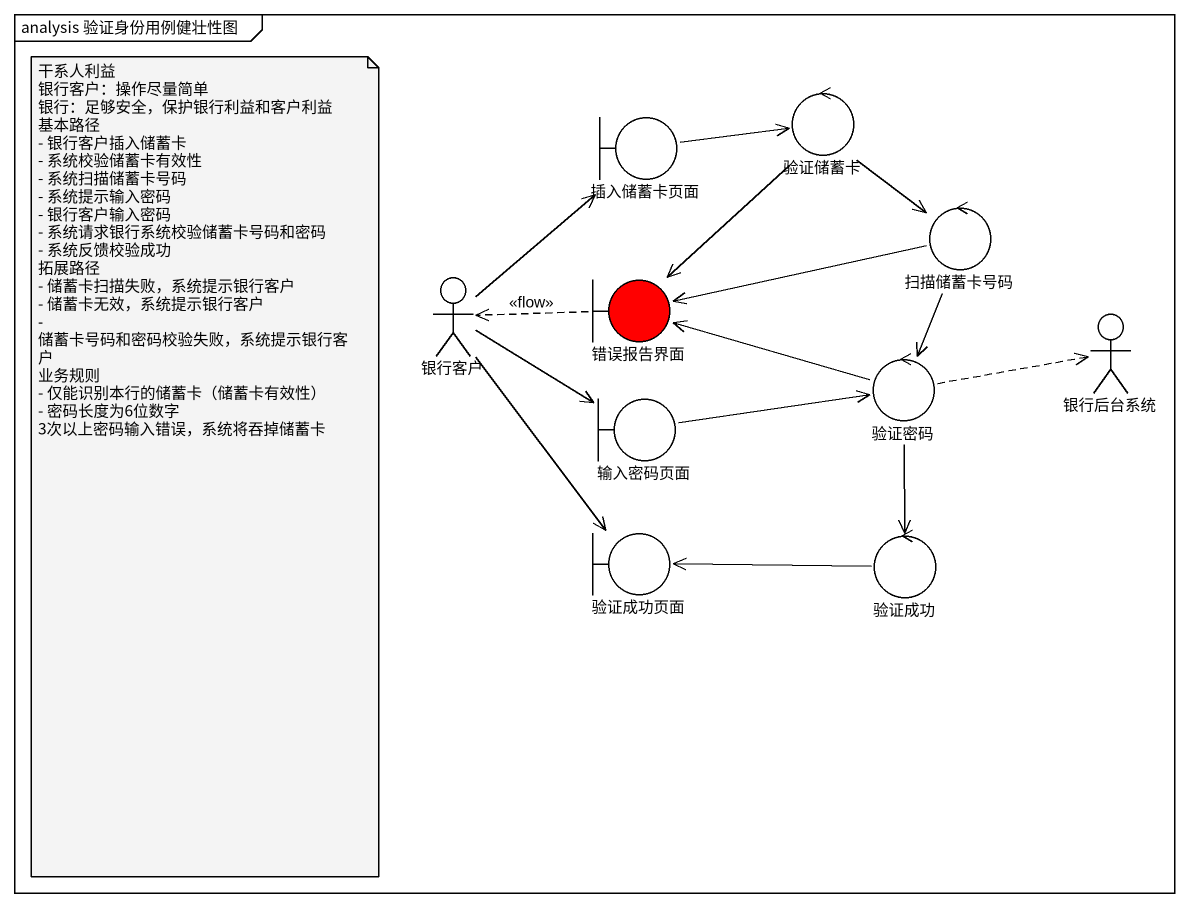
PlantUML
@startuml
mainframe analysis 验证身份用例健壮性图
control 验证储蓄卡
boundary 插入储蓄卡页面
control 扫描储蓄卡号码
actor 银行客户
boundary 错误报告界面 #FF0000
actor 银行后台系统
boundary 输入密码页面
control 验证密码
boundary 验证成功页面
control 验证成功
验证储蓄卡 --> 扫描储蓄卡号码
验证储蓄卡 --> 错误报告界面
插入储蓄卡页面 -right-> 验证储蓄卡
扫描储蓄卡号码 -left-> 错误报告界面
扫描储蓄卡号码 --> 验证密码
银行客户 -up-> 插入储蓄卡页面
银行客户 -right-> 输入密码页面
银行客户 --> 验证成功页面
错误报告界面 .left.> 银行客户 : <<flow>>
输入密码页面 -right-> 验证密码
验证密码 -left-> 错误报告界面
验证密码 .right.> 银行后台系统
验证密码 --> 验证成功
验证成功 -left-> 验证成功页面
note as N1
  干系人利益
  银行客户：操作尽量简单
  银行：足够安全，保护银行利益和客户利益
  基本路径
  - 银行客户插入储蓄卡
  - 系统校验储蓄卡有效性
  - 系统扫描储蓄卡号码
  - 系统提示输入密码
  - 银行客户输入密码
  - 系统请求银行系统校验储蓄卡号码和密码
  - 系统反馈校验成功
  拓展路径
  - 储蓄卡扫描失败，系统提示银行客户
  - 储蓄卡无效，系统提示银行客户
  - 储蓄卡号码和密码校验失败，系统提示银行客户
  业务规则
  - 仅能识别本行的储蓄卡（储蓄卡有效性）
  - 密码长度为6位数字
  3次以上密码输入错误，系统将吞掉储蓄卡
end note
@enduml
